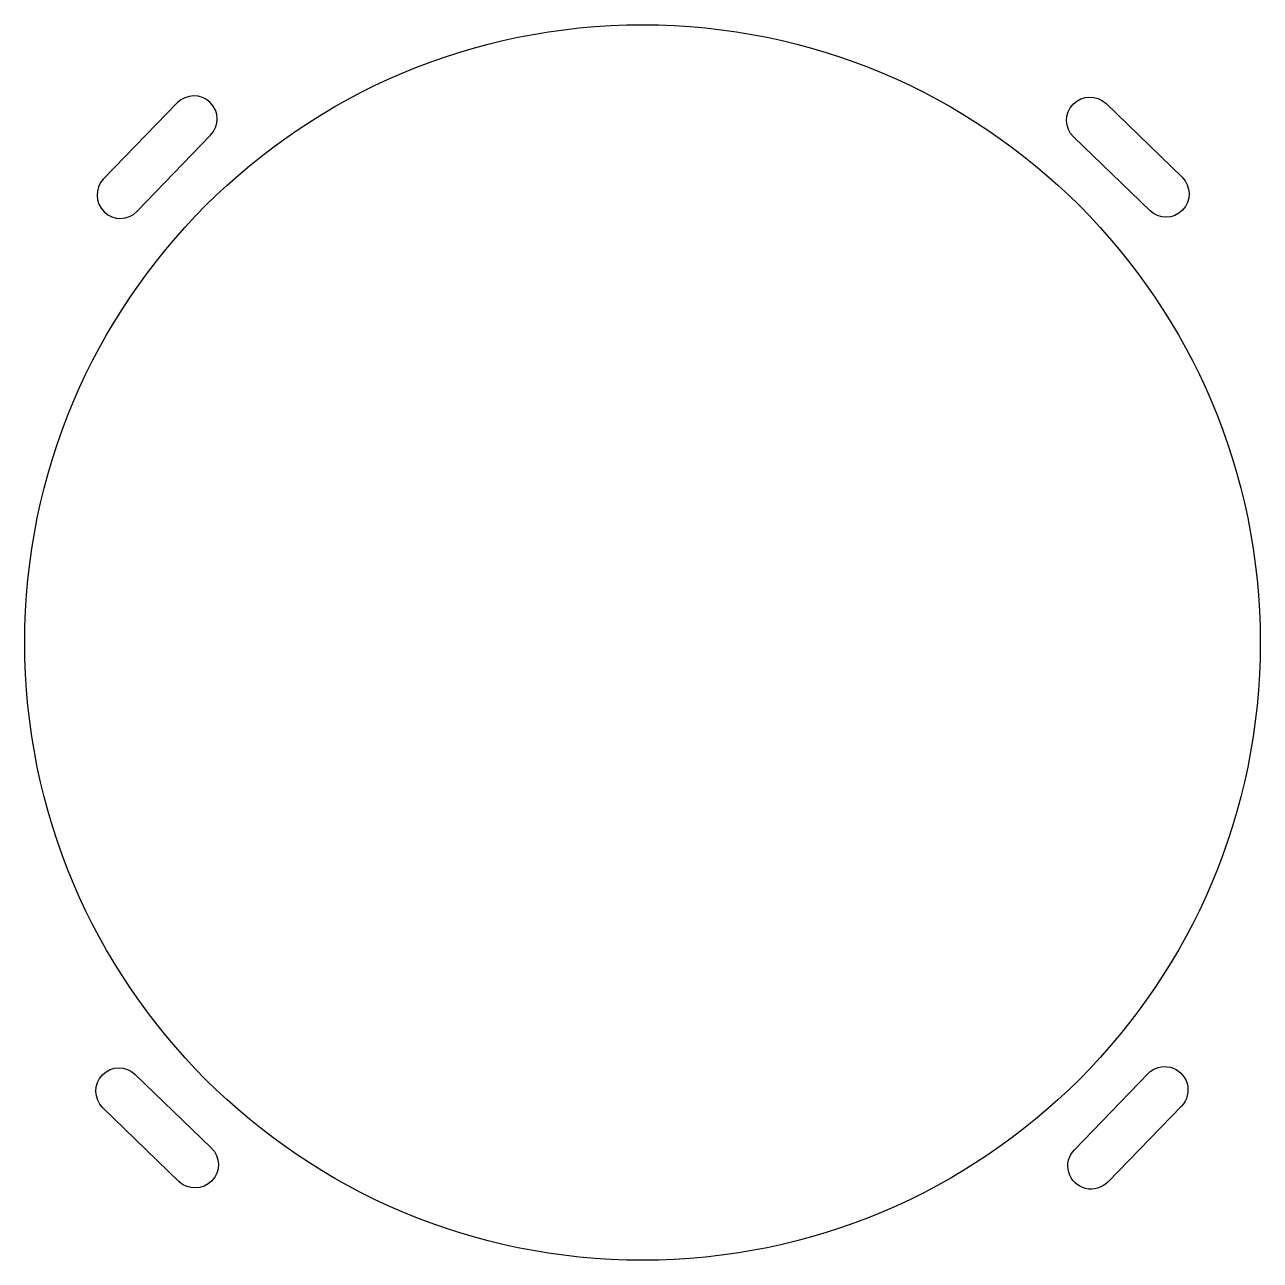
# Model space of a CAD drawing. Header units: millimetres. Extents: x -269.9 to -189.9, y 304.3 to 384.3.
import ezdxf

# ---------------------------------------------------------------- set-up
doc = ezdxf.new("R2010")
doc.units = ezdxf.units.MM
doc.layers.get('0').update_dxf_attribs({"linetype": 'CONTINUOUS'})

msp = doc.modelspace()

# ---------------------------------------------------------------- linework, layer by layer
for points in [[(-257.846, 377.164, 1), (-260.011, 379.261), (-264.778, 374.34, 1), (-262.613, 372.243)], [(-199.862, 379.218), (-194.941, 374.451, -1), (-197.038, 372.286), (-201.959, 377.053, -1)], [(-201.916, 311.479), (-197.149, 316.4, -1), (-194.984, 314.302), (-199.751, 309.381, -1)], [(-259.9, 309.424), (-264.821, 314.191, -1), (-262.723, 316.356), (-257.802, 311.589, -1)]]:
    msp.add_lwpolyline(points, format="xyb", close=True)
msp.add_circle((-229.881, 344.321), 40.005)

doc.saveas('drawing.dxf')
